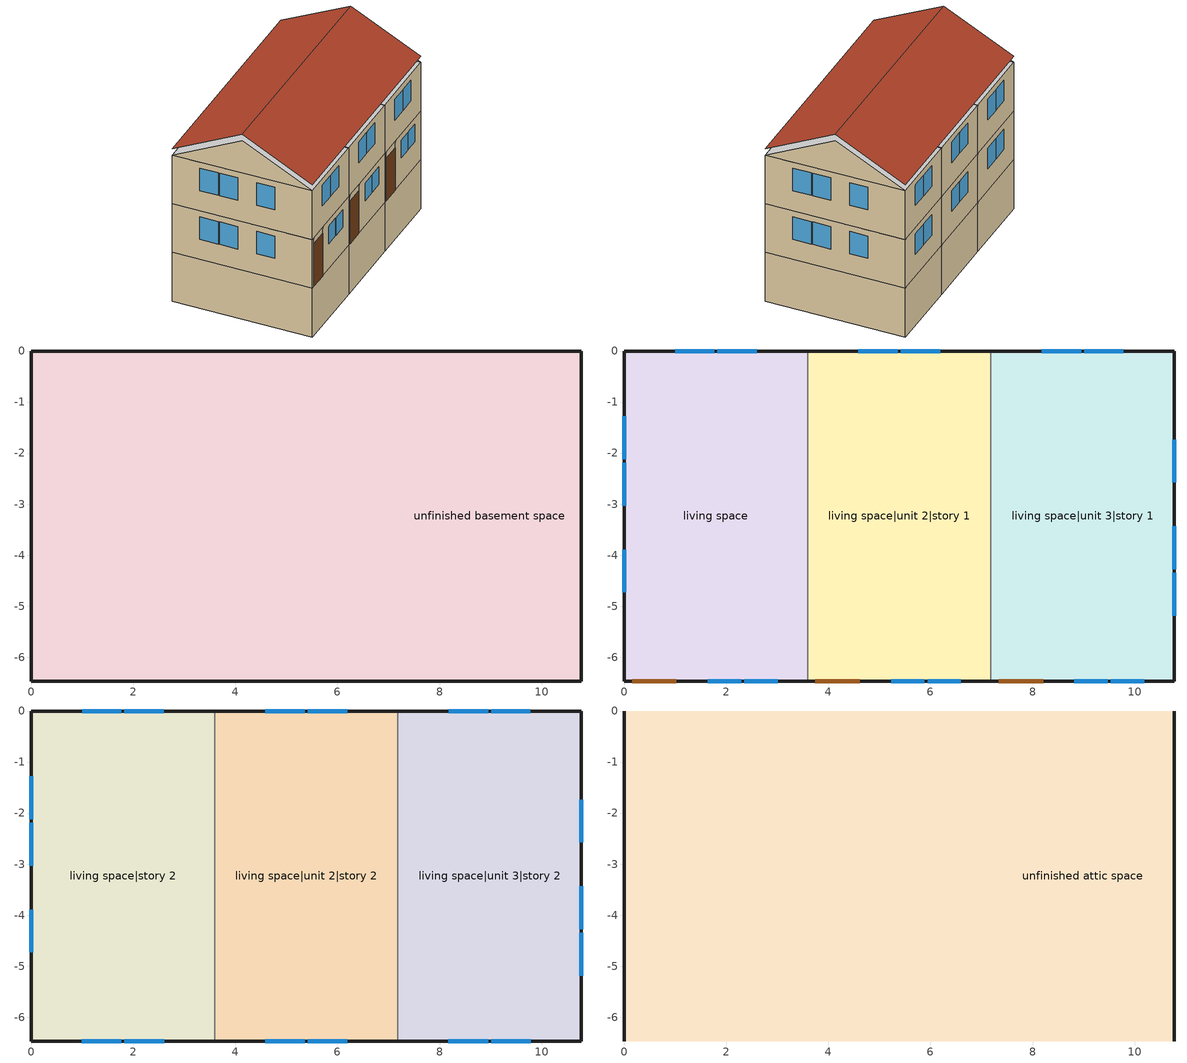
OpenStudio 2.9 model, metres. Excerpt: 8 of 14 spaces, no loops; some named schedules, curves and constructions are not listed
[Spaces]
unfinished basement space
 floor foundation (FloorFndGrndUnfinB 2): 0,-6.47 0,0 3.59,0 3.59,-6.47 z-2.44
 floor foundation (FloorFndGrndUnfinB 1): 3.59,-6.47 3.59,0 7.18,0 7.18,-6.47 z-2.44
 floor foundation (FloorFndGrndUnfinB): 7.18,-6.47 7.18,0 10.78,0 10.78,-6.47 z-2.44
 wall foundation (WallFndGrndUnfinB 2): 3.59,0 0,0 0,-6.47 3.59,-6.47 z-2.44:0
 wall foundation (WallFndGrndUnfinB 1): 3.59,-6.47 7.18,-6.47 / 7.18,0 3.59,0 z-2.44:0
 wall foundation (WallFndGrndUnfinB): 7.18,-6.47 10.78,-6.47 10.78,0 7.18,0 z-2.44:0
living space
 floor to unfinished basement space (FloorUnfinBInsFin Reversed): 0,-6.47 0,0 3.59,0 3.59,-6.47 z0
 wall outside (WallExtInsFin): 3.59,0 0,0 0,-6.47 0.13,-6.47 1.05,-6.47 3.59,-6.47 z0:2.44
 wall to living space|unit 2|story 1 (WallIntFinUninsFin Reversed): 3.59,-6.47 3.59,0 z0:2.44
 window (WindowConstruction): 1.64,-6.47 2.29,-6.47 / 2.35,-6.47 3,-6.47 z1.26:2.13; 2.6,0 1.83,0 / 1.77,0 1,0 z1.11:2.13; 0,-1.28 0,-2.12 / 0,-2.19 0,-3.03 / 0,-3.89 0,-4.73 z1.01:2.13
 door (Door): 0.15,-6.47 1.02,-6.47 z0:2.13
living space|unit 2|story 1
 floor to unfinished basement space (FloorUnfinBInsFin Reversed): 3.59,-6.47 3.59,0 7.18,0 7.18,-6.47 z0
 wall outside (WallExtInsFin): 7.18,0 3.59,0 / 3.59,-6.47 3.72,-6.47 4.64,-6.47 7.18,-6.47 z0:2.44
 wall to living space|unit 3|story 1 (WallIntFinUninsFin Reversed): 7.18,-6.47 7.18,0 z0:2.44
 window (WindowConstruction): 5.23,-6.47 5.88,-6.47 / 5.94,-6.47 6.6,-6.47 z1.26:2.13; 6.19,0 5.42,0 / 5.36,0 4.59,0 z1.11:2.13
 door (Door): 3.74,-6.47 4.62,-6.47 z0:2.13
living space|unit 3|story 1
 floor to unfinished basement space (FloorUnfinBInsFin Reversed): 7.18,-6.47 7.18,0 10.78,0 10.78,-6.47 z0
 wall outside (WallExtInsFin): 7.18,-6.47 7.31,-6.47 8.23,-6.47 10.78,-6.47 10.78,0 7.18,0 z0:2.44
 window (WindowConstruction): 8.82,-6.47 9.47,-6.47 / 9.54,-6.47 10.19,-6.47 z1.26:2.13; 9.78,0 9.01,0 / 8.95,0 8.18,0 z1.11:2.13; 10.78,-5.18 10.78,-4.34 / 10.78,-4.28 10.78,-3.44 / 10.78,-2.58 10.78,-1.73 z1.01:2.13
 door (Door): 7.34,-6.47 8.21,-6.47 z0:2.13
living space|story 2
 floor to living space (FloorFinUninsFin): 0,-6.47 0,0 3.59,0 3.59,-6.47 z2.44
 wall outside (WallExtInsFin): 3.59,0 0,0 0,-6.47 3.59,-6.47 z2.44:4.88
 wall to living space|unit 2|story 2 (WallIntFinUninsFin Reversed): 3.59,-6.47 3.59,0 z2.44:4.88
 window (WindowConstruction): 0.99,-6.47 1.77,-6.47 / 1.83,-6.47 2.6,-6.47 z3.54:4.57; 2.6,0 1.83,0 / 1.77,0 1,0 z3.55:4.57; 0,-1.28 0,-2.12 / 0,-2.19 0,-3.03 / 0,-3.89 0,-4.73 z3.45:4.57
living space|unit 2|story 2
 floor to living space|unit 2|story 1 (FloorFinUninsFin): 3.59,-6.47 3.59,0 7.18,0 7.18,-6.47 z2.44
 wall outside (WallExtInsFin): 7.18,0 3.59,0 / 3.59,-6.47 7.18,-6.47 z2.44:4.88
 wall to living space|unit 3|story 2 (WallIntFinUninsFin): 7.18,-6.47 7.18,0 z2.44:4.88
 window (WindowConstruction): 4.58,-6.47 5.36,-6.47 / 5.42,-6.47 6.2,-6.47 z3.54:4.57; 6.19,0 5.42,0 / 5.36,0 4.59,0 z3.55:4.57
living space|unit 3|story 2
 floor to living space|unit 3|story 1 (FloorFinUninsFin): 7.18,-6.47 7.18,0 10.78,0 10.78,-6.47 z2.44
 wall outside (WallExtInsFin): 7.18,-6.47 10.78,-6.47 10.78,0 7.18,0 z2.44:4.88
 window (WindowConstruction): 8.17,-6.47 8.95,-6.47 / 9.01,-6.47 9.79,-6.47 z3.54:4.57; 9.78,0 9.01,0 / 8.95,0 8.18,0 z3.55:4.57; 10.78,-5.18 10.78,-4.34 / 10.78,-4.28 10.78,-3.44 / 10.78,-2.58 10.78,-1.73 z3.45:4.57
unfinished attic space
 floor to living space|story 2 (FloorFinInsUnfinAttic): 3.59,0 3.59,-6.47 0,-6.47 0,0 z4.88
 floor to living space|unit 2|story 2 (FloorFinInsUnfinAttic): 7.18,0 7.18,-6.47 3.59,-6.47 3.59,0 z4.88
 floor to living space|unit 3|story 2 (FloorFinInsUnfinAttic): 10.78,0 10.78,-6.47 7.18,-6.47 7.18,0 z4.88
 wall outside (WallExtUninsUnfin): 0,-3.23,6.49 0,0,4.88 0,-6.47,4.88; 10.78,-3.23,6.49 10.78,-6.47,4.88 10.78,0,4.88
 roof outside (RoofUnfinInsExt): 0,-3.23,6.8 10.78,-3.23,6.8 10.78,0,5.18 0,0,5.18; 10.78,-3.23,6.8 0,-3.23,6.8 0,-6.47,5.18 10.78,-6.47,5.18
[Construction]
FloorFinInsUnfinAttic Reversed: Drywall 0.5 in., FloorUATrussandIns, FloorUAAdditionalCeilingIns
FloorUnfinBInsFin: FloorIns, RoofSheathing, Wood Floor, Floor Covering
FloorFinUninsFin Reversed: Floor Covering, Wood Floor, RoofSheathing, FloorFinStudAndAirFloor, Drywall 0.5 in.
[EnergyManagementSystem:Program]
res_ds_res_ashp_unit_2_htg_asys_program: Set res_ds_res_ashp_unit_2_htg_asys_AhMfr = res_ds_res_ashp_unit_2_htg_asys_ah_mfr_s; Set res_ds_res_ashp_unit_2_htg_asys_FanRtf = res_ds_res_ashp_unit_2_htg_asys_fan_rtf_s; Set res_ds_res_ashp_unit_2_htg_asys_AhVfr = res_ds_res_ashp_unit_2_htg_asys_ah_vfr_s; Set res_ds_res_ashp_unit_2_htg_asys_AhTt = res_ds_res_ashp_unit_2_htg_asys_ah_tt_s; Set res_ds_res_ashp_unit_2_htg_asys_AhWt = res_ds_res_ashp_unit_2_htg_asys_ah_wt_s; Set res_ds_res_ashp_unit_2_htg_asys_RaT = res_ds_res_ashp_unit_2_htg_asys_ra_t_s; Set res_ds_res_ashp_unit_2_htg_asys_RaW = res_ds_res_ashp_unit_2_htg_asys_ra_w_s; Set res_ds_res_ashp_unit_2_htg_asys_AhT = res_ds_res_ashp_unit_2_htg_asys_ah_t_s; Set res_ds_res_ashp_unit_2_htg_asys_AhW = res_ds_res_ashp_unit_2_htg_asys_ah_w_s; Run res_ds_res_ashp_unit_2_htg_asys_lk_subrout; Set res_ds_res_ashp_unit_2_htg_asys_SupSLkToLvEq_act = res_ds_res_ashp_unit_2_htg_asys_SupSLkToLv; Set res_ds_res_ashp_unit_2_htg_asys_SupLatLkToLvEq_act = res_ds_res_ashp_unit_2_htg_asys_SupLatLkToLv; Set res_ds_res_ashp_unit_2_htg_asys_SupDCnToLvEq_act = res_ds_res_ashp_unit_2_htg_asys_SupDCnToLv; Set res_ds_res_ashp_unit_2_htg_asys_SupDCnToAhEq_act = res_ds_res_ashp_unit_2_htg_asys_SupDCnToAh; Set res_ds_res_ashp_unit_2_htg_asys_SupSLkToAhEq_act = res_ds_res_ashp_unit_2_htg_asys_SupSLkToAh; Set res_ds_res_ashp_unit_2_htg_asys_SupLatLkToAhEq_act = res_ds_res_ashp_unit_2_htg_asys_SupLatLkToAh; Set res_ds_res_ashp_unit_2_htg_asys_RetSLkEq_act = res_ds_res_ashp_unit_2_htg_asys_RetSLk; Set res_ds_res_ashp_unit_2_htg_asys_RetLatLkEq_act = res_ds_res_ashp_unit_2_htg_asys_RetLatLk; Set res_ds_res_ashp_unit_2_htg_asys_RetDCnToPlEq_act = res_ds_res_ashp_unit_2_htg_asys_RetDCnToPl; Set res_ds_res_ashp_unit_2_htg_asys_RetDCnToAhEquip_act = res_ds_res_ashp_unit_2_htg_asys_RetDCnToAh; Set res_ds_res_ashp_unit_2_htg_asys_AhToLivMix_act = res_ds_res_ashp_unit_2_htg_asys_AhToLiv; Set res_ds_res_ashp_unit_2_htg_asys_LivToAhMix_act = res_ds_res_ashp_unit_2_htg_asys_LivToAh
res_infil_2_program: Set p_m = 0.14; Set p_s = 0.22; Set s_m = 270; Set s_s = 370; Set z_m = 9.99744; Set z_s = 4.8768; Set f_t = (((s_m/z_m)^p_m)*((z_s/s_s)^p_s)); Set Tdiff = res_af_2_tin_s-res_af_2_tt_s; Set dT = @Abs Tdiff; Set c = 0.012; Set Cs = 0.0749; Set Cw = 0.1406; Set n = 0.67; Set sft = (f_t*0.5); Set temp1 = ((c*Cw)*((sft*res_af_vw_s)^(2*n)))^2; Set Qn = (((c*Cs*(dT^n))^2)+temp1)^0.5; Set Tdiff = res_af_2_tin_s-res_af_2_tt_s; Set dT = @Abs Tdiff; Set QWHV = res_infil_2_wh_sch_s*0.0165; Set Qrange = res_infil_2_range_sch_s*0.0472; Set Qdryer = 0.0; Set Qbath = res_infil_2_bath_sch_s*0.0354; Set QhpwhOut = 0; Set QhpwhIn = 0; Set QductsOut = 0; Set QductsIn = 0; Set QductsOut = QductsOut+res_ds_res_ashp_unit_2_clg_asys_lk_ret_fan_equiv; Set QductsIn = QductsIn+res_ds_res_ashp_unit_2_clg_asys_lk_sup_fan_equiv; Set QductsOut = QductsOut+res_ds_res_ashp_unit_2_htg_asys_lk_ret_fan_equiv; Set QductsIn = QductsIn+res_ds_res_ashp_unit_2_htg_asys_lk_sup_fan_equiv; Set Qout = QWHV+Qrange+Qbath+Qdryer+QhpwhOut+QductsOut; Set Qin = QhpwhIn+QductsIn; Set Qu = (@Abs (Qout-Qin)); Set Qb = (@Min Qout Qin); Set faneff_wh = 0.9438948864000002; Set res_infil_2_house_fan_act = (QWHV*300)/faneff_wh*1; Set faneff_sp = 0.4719474432000001; Set res_infil_2_range_fan_act = (Qrange*300)/faneff_sp; Set res_infil_2_bath_fan_act = (Qbath*300)/faneff_sp; Set Q_acctd_for_elsewhere = QhpwhOut+QhpwhIn+QductsOut+QductsIn; Set res_infil_2_flow_act = (((Qu^2)+(Qn^2))^0.5)-Q_acctd_for_elsewhere; Set res_infil_2_flow_act = (@Max res_infil_2_flow_act 0)
res_nv_3_program: Set Tdiff = res_af_3_tin_s-res_af_3_tt_s; Set dT = (@Abs Tdiff); Set pt = (@RhFnTdbWPb res_af_3_tt_s res_nv_wt_s res_nv_pb_s); Set NVA = 4584.793685048613; Set Cs = 0.00017926040778923255; Set Cw = 8.70903777141566e-05; Set MNV = 0.6292632576000032; Set MHR = 0.0115; Set MRH = 0.7; Set temp1 = (res_nv_3_nva_s*NVA); Set SGNV = temp1*((((Cs*dT)+(Cw*(res_af_vw_s^2)))^0.5)/1000); If (res_nv_wt_s<MHR) && (pt<MRH) && (res_af_3_tin_s>res_nv_3_sp_s); Set temp2 = (res_af_3_tin_s-res_nv_3_sp_s); Set NVadj1 = temp2/(res_af_3_tin_s-res_af_3_tt_s); Set NVadj2 = (@Min NVadj1 1); Set NVadj3 = (@Max NVadj2 0); Set NVadj = SGNV*NVadj3; Set res_nv_3_flow_act = (@Min NVadj MNV); Else; Set res_nv_3_flow_act = 0; EndIf
res_ds_res_ashp_unit_3_htg_asys_program: Set res_ds_res_ashp_unit_3_htg_asys_AhMfr = res_ds_res_ashp_unit_3_htg_asys_ah_mfr_s; Set res_ds_res_ashp_unit_3_htg_asys_FanRtf = res_ds_res_ashp_unit_3_htg_asys_fan_rtf_s; Set res_ds_res_ashp_unit_3_htg_asys_AhVfr = res_ds_res_ashp_unit_3_htg_asys_ah_vfr_s; Set res_ds_res_ashp_unit_3_htg_asys_AhTt = res_ds_res_ashp_unit_3_htg_asys_ah_tt_s; Set res_ds_res_ashp_unit_3_htg_asys_AhWt = res_ds_res_ashp_unit_3_htg_asys_ah_wt_s; Set res_ds_res_ashp_unit_3_htg_asys_RaT = res_ds_res_ashp_unit_3_htg_asys_ra_t_s; Set res_ds_res_ashp_unit_3_htg_asys_RaW = res_ds_res_ashp_unit_3_htg_asys_ra_w_s; Set res_ds_res_ashp_unit_3_htg_asys_AhT = res_ds_res_ashp_unit_3_htg_asys_ah_t_s; Set res_ds_res_ashp_unit_3_htg_asys_AhW = res_ds_res_ashp_unit_3_htg_asys_ah_w_s; Run res_ds_res_ashp_unit_3_htg_asys_lk_subrout; Set res_ds_res_ashp_unit_3_htg_asys_SupSLkToLvEq_act = res_ds_res_ashp_unit_3_htg_asys_SupSLkToLv; Set res_ds_res_ashp_unit_3_htg_asys_SupLatLkToLvEq_act = res_ds_res_ashp_unit_3_htg_asys_SupLatLkToLv; Set res_ds_res_ashp_unit_3_htg_asys_SupDCnToLvEq_act = res_ds_res_ashp_unit_3_htg_asys_SupDCnToLv; Set res_ds_res_ashp_unit_3_htg_asys_SupDCnToAhEq_act = res_ds_res_ashp_unit_3_htg_asys_SupDCnToAh; Set res_ds_res_ashp_unit_3_htg_asys_SupSLkToAhEq_act = res_ds_res_ashp_unit_3_htg_asys_SupSLkToAh; Set res_ds_res_ashp_unit_3_htg_asys_SupLatLkToAhEq_act = res_ds_res_ashp_unit_3_htg_asys_SupLatLkToAh; Set res_ds_res_ashp_unit_3_htg_asys_RetSLkEq_act = res_ds_res_ashp_unit_3_htg_asys_RetSLk; Set res_ds_res_ashp_unit_3_htg_asys_RetLatLkEq_act = res_ds_res_ashp_unit_3_htg_asys_RetLatLk; Set res_ds_res_ashp_unit_3_htg_asys_RetDCnToPlEq_act = res_ds_res_ashp_unit_3_htg_asys_RetDCnToPl; Set res_ds_res_ashp_unit_3_htg_asys_RetDCnToAhEquip_act = res_ds_res_ashp_unit_3_htg_asys_RetDCnToAh; Set res_ds_res_ashp_unit_3_htg_asys_AhToLivMix_act = res_ds_res_ashp_unit_3_htg_asys_AhToLiv; Set res_ds_res_ashp_unit_3_htg_asys_LivToAhMix_act = res_ds_res_ashp_unit_3_htg_asys_LivToAh
res_ds_res_ashp_unit_3_clg_asys_program: Set res_ds_res_ashp_unit_3_clg_asys_AhMfr = res_ds_res_ashp_unit_3_clg_asys_ah_mfr_s; Set res_ds_res_ashp_unit_3_clg_asys_FanRtf = res_ds_res_ashp_unit_3_clg_asys_fan_rtf_s; Set res_ds_res_ashp_unit_3_clg_asys_AhVfr = res_ds_res_ashp_unit_3_clg_asys_ah_vfr_s; Set res_ds_res_ashp_unit_3_clg_asys_AhTt = res_ds_res_ashp_unit_3_clg_asys_ah_tt_s; Set res_ds_res_ashp_unit_3_clg_asys_AhWt = res_ds_res_ashp_unit_3_clg_asys_ah_wt_s; Set res_ds_res_ashp_unit_3_clg_asys_RaT = res_ds_res_ashp_unit_3_clg_asys_ra_t_s; Set res_ds_res_ashp_unit_3_clg_asys_RaW = res_ds_res_ashp_unit_3_clg_asys_ra_w_s; Set res_ds_res_ashp_unit_3_clg_asys_AhT = res_ds_res_ashp_unit_3_clg_asys_ah_t_s; Set res_ds_res_ashp_unit_3_clg_asys_AhW = res_ds_res_ashp_unit_3_clg_asys_ah_w_s; Run res_ds_res_ashp_unit_3_clg_asys_lk_subrout; Set res_ds_res_ashp_unit_3_clg_asys_SupSLkToLvEq_act = res_ds_res_ashp_unit_3_clg_asys_SupSLkToLv; Set res_ds_res_ashp_unit_3_clg_asys_SupLatLkToLvEq_act = res_ds_res_ashp_unit_3_clg_asys_SupLatLkToLv; Set res_ds_res_ashp_unit_3_clg_asys_SupDCnToLvEq_act = res_ds_res_ashp_unit_3_clg_asys_SupDCnToLv; Set res_ds_res_ashp_unit_3_clg_asys_SupDCnToAhEq_act = res_ds_res_ashp_unit_3_clg_asys_SupDCnToAh; Set res_ds_res_ashp_unit_3_clg_asys_SupSLkToAhEq_act = res_ds_res_ashp_unit_3_clg_asys_SupSLkToAh; Set res_ds_res_ashp_unit_3_clg_asys_SupLatLkToAhEq_act = res_ds_res_ashp_unit_3_clg_asys_SupLatLkToAh; Set res_ds_res_ashp_unit_3_clg_asys_RetSLkEq_act = res_ds_res_ashp_unit_3_clg_asys_RetSLk; Set res_ds_res_ashp_unit_3_clg_asys_RetLatLkEq_act = res_ds_res_ashp_unit_3_clg_asys_RetLatLk; Set res_ds_res_ashp_unit_3_clg_asys_RetDCnToPlEq_act = res_ds_res_ashp_unit_3_clg_asys_RetDCnToPl; Set res_ds_res_ashp_unit_3_clg_asys_RetDCnToAhEquip_act = res_ds_res_ashp_unit_3_clg_asys_RetDCnToAh; Set res_ds_res_ashp_unit_3_clg_asys_AhToLivMix_act = res_ds_res_ashp_unit_3_clg_asys_AhToLiv; Set res_ds_res_ashp_unit_3_clg_asys_LivToAhMix_act = res_ds_res_ashp_unit_3_clg_asys_LivToAh
res_infil_3_program: Set p_m = 0.14; Set p_s = 0.22; Set s_m = 270; Set s_s = 370; Set z_m = 9.99744; Set z_s = 4.8768; Set f_t = (((s_m/z_m)^p_m)*((z_s/s_s)^p_s)); Set Tdiff = res_af_3_tin_s-res_af_3_tt_s; Set dT = @Abs Tdiff; Set c = 0.0228; Set Cs = 0.0749; Set Cw = 0.1406; Set n = 0.67; Set sft = (f_t*0.5); Set temp1 = ((c*Cw)*((sft*res_af_vw_s)^(2*n)))^2; Set Qn = (((c*Cs*(dT^n))^2)+temp1)^0.5; Set Tdiff = res_af_3_tin_s-res_af_3_tt_s; Set dT = @Abs Tdiff; Set QWHV = res_infil_3_wh_sch_s*0.0165; Set Qrange = res_infil_3_range_sch_s*0.0472; Set Qdryer = 0.0; Set Qbath = res_infil_3_bath_sch_s*0.0354; Set QhpwhOut = 0; Set QhpwhIn = 0; Set QductsOut = 0; Set QductsIn = 0; Set QductsOut = QductsOut+res_ds_res_ashp_unit_3_htg_asys_lk_ret_fan_equiv; Set QductsIn = QductsIn+res_ds_res_ashp_unit_3_htg_asys_lk_sup_fan_equiv; Set QductsOut = QductsOut+res_ds_res_ashp_unit_3_clg_asys_lk_ret_fan_equiv; Set QductsIn = QductsIn+res_ds_res_ashp_unit_3_clg_asys_lk_sup_fan_equiv; Set Qout = QWHV+Qrange+Qbath+Qdryer+QhpwhOut+QductsOut; Set Qin = QhpwhIn+QductsIn; Set Qu = (@Abs (Qout-Qin)); Set Qb = (@Min Qout Qin); Set faneff_wh = 0.9438948864000002; Set res_infil_3_house_fan_act = (QWHV*300)/faneff_wh*1; Set faneff_sp = 0.4719474432000001; Set res_infil_3_range_fan_act = (Qrange*300)/faneff_sp; Set res_infil_3_bath_fan_act = (Qbath*300)/faneff_sp; Set Q_acctd_for_elsewhere = QhpwhOut+QhpwhIn+QductsOut+QductsIn; Set res_infil_3_flow_act = (((Qu^2)+(Qn^2))^0.5)-Q_acctd_for_elsewhere; Set res_infil_3_flow_act = (@Max res_infil_3_flow_act 0)
[EnergyManagementSystem:ProgramCallingManager]
res wh_1 ProgramManager: InsideHVACSystemIterationLoop; res_wh_1_Control; res_wh_1_InletAir
res wh_2 ProgramManager: InsideHVACSystemIterationLoop; res_wh_2_Control; res_wh_2_InletAir
res wh_3 ProgramManager: InsideHVACSystemIterationLoop; res_wh_3_Control; res_wh_3_InletAir
res af_1 program calling manager: BeginTimestepBeforePredictor; res_infil_1_program; res_nv_1_program
res ds res ashp clg asys program calling manager: EndOfSystemTimestepAfterHVACReporting; res_ds_res_ashp_clg_asys_program
res ds res ashp htg asys program calling manager: EndOfSystemTimestepAfterHVACReporting; res_ds_res_ashp_htg_asys_program
res af_2 program calling manager: BeginTimestepBeforePredictor; res_infil_2_program; res_nv_2_program
res ds res ashp_unit 2 clg asys program calling manager: EndOfSystemTimestepAfterHVACReporting; res_ds_res_ashp_unit_2_clg_asys_program
res ds res ashp_unit 2 htg asys program calling manager: EndOfSystemTimestepAfterHVACReporting; res_ds_res_ashp_unit_2_htg_asys_program
res af_3 program calling manager: BeginTimestepBeforePredictor; res_infil_3_program; res_nv_3_program
res ds res ashp_unit 3 htg asys program calling manager: EndOfSystemTimestepAfterHVACReporting; res_ds_res_ashp_unit_3_htg_asys_program
res ds res ashp_unit 3 clg asys program calling manager: EndOfSystemTimestepAfterHVACReporting; res_ds_res_ashp_unit_3_clg_asys_program
[Coil:Heating:DX:MultiSpeed:StageData] Rated Supply Air Fan Power Per Volume Flow Rate {W/(m3/s)}=773.3; Rated Waste Heat Fraction of Power Input=0.2
Name | Gross Rated Heating Capacity {W} | Gross Rated Heating COP {W/W} | Rated Air Flow Rate {m3/s} | Heating Capacity Function of Temperature Curve | Heating Capacity Function of Flow Fraction Curve | Energy Input Ratio Function of Temperature Curve | Energy Input Ratio Function of Flow Fraction Curve | Part Load Fraction Correlation Curve | Waste Heat Function of Temperature Curve
 | 12660.7 | 3.97731 | 0.66488 | HP_Heat-Cap-fT1 | HP_Heat-CAP-fFF1 | HP_Heat-EIR-fT1 | HP_Heat-EIR-fFF1 | HP_Heat-PLF-fPLR1 | ConstantBiquadratic
 | 17584.3 | 3.42544 | 0.831099 | HP_Heat-Cap-fT2 | HP_Heat-CAP-fFF2 | HP_Heat-EIR-fT2 | HP_Heat-EIR-fFF2 | HP_Heat-PLF-fPLR2 | ConstantBiquadratic
 | 12660.7 | 3.97731 | 0.66488 | HP_Heat-Cap-fT1 1 | HP_Heat-CAP-fFF1 1 | HP_Heat-EIR-fT1 1 | HP_Heat-EIR-fFF1 1 | HP_Heat-PLF-fPLR1 1 | ConstantBiquadratic 2
 | 17584.3 | 3.42544 | 0.831099 | HP_Heat-Cap-fT2 1 | HP_Heat-CAP-fFF2 1 | HP_Heat-EIR-fT2 1 | HP_Heat-EIR-fFF2 1 | HP_Heat-PLF-fPLR2 1 | ConstantBiquadratic 2
 | 12660.7 | 3.97731 | 0.66488 | HP_Heat-Cap-fT1 2 | HP_Heat-CAP-fFF1 2 | HP_Heat-EIR-fT1 2 | HP_Heat-EIR-fFF1 2 | HP_Heat-PLF-fPLR1 2 | ConstantBiquadratic 4
 | 17584.3 | 3.42544 | 0.831099 | HP_Heat-Cap-fT2 2 | HP_Heat-CAP-fFF2 2 | HP_Heat-EIR-fT2 2 | HP_Heat-EIR-fFF2 2 | HP_Heat-PLF-fPLR2 2 | ConstantBiquadratic 4
[AirLoopHVAC:ReturnPlenum]
Name | ThermalZone
res ashp clg asys return plenum | res ds res ashp clg asys ret air zone
res ashp htg asys return plenum | res ds res ashp htg asys ret air zone
res ashp|unit 2 clg asys return plenum | res ds res ashp_unit 2 clg asys ret air zone
res ashp|unit 2 htg asys return plenum | res ds res ashp_unit 2 htg asys ret air zone
res ashp|unit 3 htg asys return plenum | res ds res ashp_unit 3 htg asys ret air zone
res ashp|unit 3 clg asys return plenum | res ds res ashp_unit 3 clg asys ret air zone
[EnergyManagementSystem:Subroutine]
res_ds_res_ashp_clg_asys_lk_subrout: Set f_sup = 0.1499250749250749; Set f_ret = 0.0750749250749251; Set f_OA = 0.0; Set oafrate = f_OA * res_ds_res_ashp_clg_asys_AhVfr; Set suplkfrate = f_sup * res_ds_res_ashp_clg_asys_AhVfr; Set retlkfrate = f_ret * res_ds_res_ashp_clg_asys_AhVfr; Set res_ds_res_ashp_clg_asys_AhToLiv = (@Abs (suplkfrate-retlkfrate-oafrate)); Set res_ds_res_ashp_clg_asys_LivToAh = 0; Set res_ds_res_ashp_clg_asys_lk_sup_fan_equiv = 0; Set res_ds_res_ashp_clg_asys_lk_ret_fan_equiv = oafrate; If res_ds_res_ashp_clg_asys_AhMfr>0; Set h_SA=(@HFnTdbW res_ds_res_ashp_clg_asys_AhTt res_ds_res_ashp_clg_asys_AhWt); Set h_AHZ=(@HFnTdbW res_ds_res_ashp_clg_asys_AhT res_ds_res_ashp_clg_asys_AhW); Set h_RA=(@HFnTdbW res_ds_res_ashp_clg_asys_RaT res_ds_res_ashp_clg_asys_RaW); Set h_fg=(@HfgAirFnWTdb res_ds_res_ashp_clg_asys_AhWt res_ds_res_ashp_clg_asys_AhTt); Set SALkQtot=f_sup*res_ds_res_ashp_clg_asys_AhMfr*(h_RA-h_SA); Set temp1=h_fg*(res_ds_res_ashp_clg_asys_RaW-res_ds_res_ashp_clg_asys_AhWt); Set res_ds_res_ashp_clg_asys_SupLatLkToLv = f_sup*res_ds_res_ashp_clg_asys_AhMfr*temp1; Set res_ds_res_ashp_clg_asys_SupSLkToLv = SALkQtot-res_ds_res_ashp_clg_asys_SupLatLkToLv; Set eTm=(res_ds_res_ashp_clg_asys_FanRtf/(res_ds_res_ashp_clg_asys_AhMfr*1006.0))*31.417; Set eTm=0-eTm; Set temp4=res_ds_res_ashp_clg_asys_AhT; Set tsup=temp4+((res_ds_res_ashp_clg_asys_AhTt-res_ds_res_ashp_clg_asys_AhT)*(@Exp eTm)); Set temp5=tsup-res_ds_res_ashp_clg_asys_AhTt; Set res_ds_res_ashp_clg_asys_SupDCnToLv = res_ds_res_ashp_clg_asys_AhMfr*1006.0*temp5; Set res_ds_res_ashp_clg_asys_SupDCnToAh = 0-res_ds_res_ashp_clg_asys_SupDCnToLv; Set eTm=(res_ds_res_ashp_clg_asys_FanRtf/(res_ds_res_ashp_clg_asys_AhMfr*1006.0))*11.636; Set eTm=0-eTm; Set temp6=res_ds_res_ashp_clg_asys_AhT; Set tret=temp6+((res_ds_res_ashp_clg_asys_RaT-res_ds_res_ashp_clg_asys_AhT)*(@Exp eTm)); Set temp7=tret-res_ds_res_ashp_clg_asys_RaT; Set res_ds_res_ashp_clg_asys_RetDCnToPl=res_ds_res_ashp_clg_asys_AhMfr*1006.0*temp7; Set res_ds_res_ashp_clg_asys_RetDCnToAh=0-res_ds_res_ashp_clg_asys_RetDCnToPl; Set res_ds_res_ashp_clg_asys_RetLatLk=0; Set temp2=(res_ds_res_ashp_clg_asys_AhT-res_ds_res_ashp_clg_asys_RaT); Set res_ds_res_ashp_clg_asys_RetSLk=f_ret*res_ds_res_ashp_clg_asys_AhMfr*1006.0*temp2; Set QtLkToAHZn=f_sup*res_ds_res_ashp_clg_asys_AhMfr*(h_SA-h_AHZ); Set temp3=(res_ds_res_ashp_clg_asys_AhWt-res_ds_res_ashp_clg_asys_AhW); Set res_ds_res_ashp_clg_asys_SupLatLkToAh=f_sup*res_ds_res_ashp_clg_asys_AhMfr*h_fg; Set res_ds_res_ashp_clg_asys_SupLatLkToAh=res_ds_res_ashp_clg_asys_SupLatLkToAh*temp3; Set res_ds_res_ashp_clg_asys_SupSLkToAh=QtLkToAHZn-res_ds_res_ashp_clg_asys_SupLatLkToAh; Else; Set res_ds_res_ashp_clg_asys_SupLatLkToLv=0; Set res_ds_res_ashp_clg_asys_SupSLkToLv=0; Set res_ds_res_ashp_clg_asys_SupDCnToLv=0; Set res_ds_res_ashp_clg_asys_SupDCnToAh=0; Set res_ds_res_ashp_clg_asys_RetDCnToPl=0; Set res_ds_res_ashp_clg_asys_RetDCnToAh=0; Set res_ds_res_ashp_clg_asys_RetLatLk=0; Set res_ds_res_ashp_clg_asys_RetSLk=0; Set res_ds_res_ashp_clg_asys_SupLatLkToAh=0; Set res_ds_res_ashp_clg_asys_SupSLkToAh=0; EndIf
res_ds_res_ashp_htg_asys_lk_subrout: Set f_sup = 0.1499250749250749; Set f_ret = 0.0750749250749251; Set f_OA = 0.0; Set oafrate = f_OA * res_ds_res_ashp_htg_asys_AhVfr; Set suplkfrate = f_sup * res_ds_res_ashp_htg_asys_AhVfr; Set retlkfrate = f_ret * res_ds_res_ashp_htg_asys_AhVfr; Set res_ds_res_ashp_htg_asys_AhToLiv = (@Abs (suplkfrate-retlkfrate-oafrate)); Set res_ds_res_ashp_htg_asys_LivToAh = 0; Set res_ds_res_ashp_htg_asys_lk_sup_fan_equiv = 0; Set res_ds_res_ashp_htg_asys_lk_ret_fan_equiv = oafrate; If res_ds_res_ashp_htg_asys_AhMfr>0; Set h_SA=(@HFnTdbW res_ds_res_ashp_htg_asys_AhTt res_ds_res_ashp_htg_asys_AhWt); Set h_AHZ=(@HFnTdbW res_ds_res_ashp_htg_asys_AhT res_ds_res_ashp_htg_asys_AhW); Set h_RA=(@HFnTdbW res_ds_res_ashp_htg_asys_RaT res_ds_res_ashp_htg_asys_RaW); Set h_fg=(@HfgAirFnWTdb res_ds_res_ashp_htg_asys_AhWt res_ds_res_ashp_htg_asys_AhTt); Set SALkQtot=f_sup*res_ds_res_ashp_htg_asys_AhMfr*(h_RA-h_SA); Set temp1=h_fg*(res_ds_res_ashp_htg_asys_RaW-res_ds_res_ashp_htg_asys_AhWt); Set res_ds_res_ashp_htg_asys_SupLatLkToLv = f_sup*res_ds_res_ashp_htg_asys_AhMfr*temp1; Set res_ds_res_ashp_htg_asys_SupSLkToLv = SALkQtot-res_ds_res_ashp_htg_asys_SupLatLkToLv; Set eTm=(res_ds_res_ashp_htg_asys_FanRtf/(res_ds_res_ashp_htg_asys_AhMfr*1006.0))*31.417; Set eTm=0-eTm; Set temp4=res_ds_res_ashp_htg_asys_AhT; Set tsup=temp4+((res_ds_res_ashp_htg_asys_AhTt-res_ds_res_ashp_htg_asys_AhT)*(@Exp eTm)); Set temp5=tsup-res_ds_res_ashp_htg_asys_AhTt; Set res_ds_res_ashp_htg_asys_SupDCnToLv = res_ds_res_ashp_htg_asys_AhMfr*1006.0*temp5; Set res_ds_res_ashp_htg_asys_SupDCnToAh = 0-res_ds_res_ashp_htg_asys_SupDCnToLv; Set eTm=(res_ds_res_ashp_htg_asys_FanRtf/(res_ds_res_ashp_htg_asys_AhMfr*1006.0))*11.636; Set eTm=0-eTm; Set temp6=res_ds_res_ashp_htg_asys_AhT; Set tret=temp6+((res_ds_res_ashp_htg_asys_RaT-res_ds_res_ashp_htg_asys_AhT)*(@Exp eTm)); Set temp7=tret-res_ds_res_ashp_htg_asys_RaT; Set res_ds_res_ashp_htg_asys_RetDCnToPl=res_ds_res_ashp_htg_asys_AhMfr*1006.0*temp7; Set res_ds_res_ashp_htg_asys_RetDCnToAh=0-res_ds_res_ashp_htg_asys_RetDCnToPl; Set res_ds_res_ashp_htg_asys_RetLatLk=0; Set temp2=(res_ds_res_ashp_htg_asys_AhT-res_ds_res_ashp_htg_asys_RaT); Set res_ds_res_ashp_htg_asys_RetSLk=f_ret*res_ds_res_ashp_htg_asys_AhMfr*1006.0*temp2; Set QtLkToAHZn=f_sup*res_ds_res_ashp_htg_asys_AhMfr*(h_SA-h_AHZ); Set temp3=(res_ds_res_ashp_htg_asys_AhWt-res_ds_res_ashp_htg_asys_AhW); Set res_ds_res_ashp_htg_asys_SupLatLkToAh=f_sup*res_ds_res_ashp_htg_asys_AhMfr*h_fg; Set res_ds_res_ashp_htg_asys_SupLatLkToAh=res_ds_res_ashp_htg_asys_SupLatLkToAh*temp3; Set res_ds_res_ashp_htg_asys_SupSLkToAh=QtLkToAHZn-res_ds_res_ashp_htg_asys_SupLatLkToAh; Else; Set res_ds_res_ashp_htg_asys_SupLatLkToLv=0; Set res_ds_res_ashp_htg_asys_SupSLkToLv=0; Set res_ds_res_ashp_htg_asys_SupDCnToLv=0; Set res_ds_res_ashp_htg_asys_SupDCnToAh=0; Set res_ds_res_ashp_htg_asys_RetDCnToPl=0; Set res_ds_res_ashp_htg_asys_RetDCnToAh=0; Set res_ds_res_ashp_htg_asys_RetLatLk=0; Set res_ds_res_ashp_htg_asys_RetSLk=0; Set res_ds_res_ashp_htg_asys_SupLatLkToAh=0; Set res_ds_res_ashp_htg_asys_SupSLkToAh=0; EndIf
res_ds_res_ashp_unit_2_clg_asys_lk_subrout: Set f_sup = 0.1499250749250749; Set f_ret = 0.0750749250749251; Set f_OA = 0.0; Set oafrate = f_OA * res_ds_res_ashp_unit_2_clg_asys_AhVfr; Set suplkfrate = f_sup * res_ds_res_ashp_unit_2_clg_asys_AhVfr; Set retlkfrate = f_ret * res_ds_res_ashp_unit_2_clg_asys_AhVfr; Set res_ds_res_ashp_unit_2_clg_asys_AhToLiv = (@Abs (suplkfrate-retlkfrate-oafrate)); Set res_ds_res_ashp_unit_2_clg_asys_LivToAh = 0; Set res_ds_res_ashp_unit_2_clg_asys_lk_sup_fan_equiv = 0; Set res_ds_res_ashp_unit_2_clg_asys_lk_ret_fan_equiv = oafrate; If res_ds_res_ashp_unit_2_clg_asys_AhMfr>0; Set h_SA=(@HFnTdbW res_ds_res_ashp_unit_2_clg_asys_AhTt res_ds_res_ashp_unit_2_clg_asys_AhWt); Set h_AHZ=(@HFnTdbW res_ds_res_ashp_unit_2_clg_asys_AhT res_ds_res_ashp_unit_2_clg_asys_AhW); Set h_RA=(@HFnTdbW res_ds_res_ashp_unit_2_clg_asys_RaT res_ds_res_ashp_unit_2_clg_asys_RaW); Set h_fg=(@HfgAirFnWTdb res_ds_res_ashp_unit_2_clg_asys_AhWt res_ds_res_ashp_unit_2_clg_asys_AhTt); Set SALkQtot=f_sup*res_ds_res_ashp_unit_2_clg_asys_AhMfr*(h_RA-h_SA); Set temp1=h_fg*(res_ds_res_ashp_unit_2_clg_asys_RaW-res_ds_res_ashp_unit_2_clg_asys_AhWt); Set res_ds_res_ashp_unit_2_clg_asys_SupLatLkToLv = f_sup*res_ds_res_ashp_unit_2_clg_asys_AhMfr*temp1; Set res_ds_res_ashp_unit_2_clg_asys_SupSLkToLv = SALkQtot-res_ds_res_ashp_unit_2_clg_asys_SupLatLkToLv; Set eTm=(res_ds_res_ashp_unit_2_clg_asys_FanRtf/(res_ds_res_ashp_unit_2_clg_asys_AhMfr*1006.0))*31.417; Set eTm=0-eTm; Set temp4=res_ds_res_ashp_unit_2_clg_asys_AhT; Set tsup=temp4+((res_ds_res_ashp_unit_2_clg_asys_AhTt-res_ds_res_ashp_unit_2_clg_asys_AhT)*(@Exp eTm)); Set temp5=tsup-res_ds_res_ashp_unit_2_clg_asys_AhTt; Set res_ds_res_ashp_unit_2_clg_asys_SupDCnToLv = res_ds_res_ashp_unit_2_clg_asys_AhMfr*1006.0*temp5; Set res_ds_res_ashp_unit_2_clg_asys_SupDCnToAh = 0-res_ds_res_ashp_unit_2_clg_asys_SupDCnToLv; Set eTm=(res_ds_res_ashp_unit_2_clg_asys_FanRtf/(res_ds_res_ashp_unit_2_clg_asys_AhMfr*1006.0))*11.636; Set eTm=0-eTm; Set temp6=res_ds_res_ashp_unit_2_clg_asys_AhT; Set tret=temp6+((res_ds_res_ashp_unit_2_clg_asys_RaT-res_ds_res_ashp_unit_2_clg_asys_AhT)*(@Exp eTm)); Set temp7=tret-res_ds_res_ashp_unit_2_clg_asys_RaT; Set res_ds_res_ashp_unit_2_clg_asys_RetDCnToPl=res_ds_res_ashp_unit_2_clg_asys_AhMfr*1006.0*temp7; Set res_ds_res_ashp_unit_2_clg_asys_RetDCnToAh=0-res_ds_res_ashp_unit_2_clg_asys_RetDCnToPl; Set res_ds_res_ashp_unit_2_clg_asys_RetLatLk=0; Set temp2=(res_ds_res_ashp_unit_2_clg_asys_AhT-res_ds_res_ashp_unit_2_clg_asys_RaT); Set res_ds_res_ashp_unit_2_clg_asys_RetSLk=f_ret*res_ds_res_ashp_unit_2_clg_asys_AhMfr*1006.0*temp2; Set QtLkToAHZn=f_sup*res_ds_res_ashp_unit_2_clg_asys_AhMfr*(h_SA-h_AHZ); Set temp3=(res_ds_res_ashp_unit_2_clg_asys_AhWt-res_ds_res_ashp_unit_2_clg_asys_AhW); Set res_ds_res_ashp_unit_2_clg_asys_SupLatLkToAh=f_sup*res_ds_res_ashp_unit_2_clg_asys_AhMfr*h_fg; Set res_ds_res_ashp_unit_2_clg_asys_SupLatLkToAh=res_ds_res_ashp_unit_2_clg_asys_SupLatLkToAh*temp3; Set res_ds_res_ashp_unit_2_clg_asys_SupSLkToAh=QtLkToAHZn-res_ds_res_ashp_unit_2_clg_asys_SupLatLkToAh; Else; Set res_ds_res_ashp_unit_2_clg_asys_SupLatLkToLv=0; Set res_ds_res_ashp_unit_2_clg_asys_SupSLkToLv=0; Set res_ds_res_ashp_unit_2_clg_asys_SupDCnToLv=0; Set res_ds_res_ashp_unit_2_clg_asys_SupDCnToAh=0; Set res_ds_res_ashp_unit_2_clg_asys_RetDCnToPl=0; Set res_ds_res_ashp_unit_2_clg_asys_RetDCnToAh=0; Set res_ds_res_ashp_unit_2_clg_asys_RetLatLk=0; Set res_ds_res_ashp_unit_2_clg_asys_RetSLk=0; Set res_ds_res_ashp_unit_2_clg_asys_SupLatLkToAh=0; Set res_ds_res_ashp_unit_2_clg_asys_SupSLkToAh=0; EndIf
res_ds_res_ashp_unit_2_htg_asys_lk_subrout: Set f_sup = 0.1499250749250749; Set f_ret = 0.0750749250749251; Set f_OA = 0.0; Set oafrate = f_OA * res_ds_res_ashp_unit_2_htg_asys_AhVfr; Set suplkfrate = f_sup * res_ds_res_ashp_unit_2_htg_asys_AhVfr; Set retlkfrate = f_ret * res_ds_res_ashp_unit_2_htg_asys_AhVfr; Set res_ds_res_ashp_unit_2_htg_asys_AhToLiv = (@Abs (suplkfrate-retlkfrate-oafrate)); Set res_ds_res_ashp_unit_2_htg_asys_LivToAh = 0; Set res_ds_res_ashp_unit_2_htg_asys_lk_sup_fan_equiv = 0; Set res_ds_res_ashp_unit_2_htg_asys_lk_ret_fan_equiv = oafrate; If res_ds_res_ashp_unit_2_htg_asys_AhMfr>0; Set h_SA=(@HFnTdbW res_ds_res_ashp_unit_2_htg_asys_AhTt res_ds_res_ashp_unit_2_htg_asys_AhWt); Set h_AHZ=(@HFnTdbW res_ds_res_ashp_unit_2_htg_asys_AhT res_ds_res_ashp_unit_2_htg_asys_AhW); Set h_RA=(@HFnTdbW res_ds_res_ashp_unit_2_htg_asys_RaT res_ds_res_ashp_unit_2_htg_asys_RaW); Set h_fg=(@HfgAirFnWTdb res_ds_res_ashp_unit_2_htg_asys_AhWt res_ds_res_ashp_unit_2_htg_asys_AhTt); Set SALkQtot=f_sup*res_ds_res_ashp_unit_2_htg_asys_AhMfr*(h_RA-h_SA); Set temp1=h_fg*(res_ds_res_ashp_unit_2_htg_asys_RaW-res_ds_res_ashp_unit_2_htg_asys_AhWt); Set res_ds_res_ashp_unit_2_htg_asys_SupLatLkToLv = f_sup*res_ds_res_ashp_unit_2_htg_asys_AhMfr*temp1; Set res_ds_res_ashp_unit_2_htg_asys_SupSLkToLv = SALkQtot-res_ds_res_ashp_unit_2_htg_asys_SupLatLkToLv; Set eTm=(res_ds_res_ashp_unit_2_htg_asys_FanRtf/(res_ds_res_ashp_unit_2_htg_asys_AhMfr*1006.0))*31.417; Set eTm=0-eTm; Set temp4=res_ds_res_ashp_unit_2_htg_asys_AhT; Set tsup=temp4+((res_ds_res_ashp_unit_2_htg_asys_AhTt-res_ds_res_ashp_unit_2_htg_asys_AhT)*(@Exp eTm)); Set temp5=tsup-res_ds_res_ashp_unit_2_htg_asys_AhTt; Set res_ds_res_ashp_unit_2_htg_asys_SupDCnToLv = res_ds_res_ashp_unit_2_htg_asys_AhMfr*1006.0*temp5; Set res_ds_res_ashp_unit_2_htg_asys_SupDCnToAh = 0-res_ds_res_ashp_unit_2_htg_asys_SupDCnToLv; Set eTm=(res_ds_res_ashp_unit_2_htg_asys_FanRtf/(res_ds_res_ashp_unit_2_htg_asys_AhMfr*1006.0))*11.636; Set eTm=0-eTm; Set temp6=res_ds_res_ashp_unit_2_htg_asys_AhT; Set tret=temp6+((res_ds_res_ashp_unit_2_htg_asys_RaT-res_ds_res_ashp_unit_2_htg_asys_AhT)*(@Exp eTm)); Set temp7=tret-res_ds_res_ashp_unit_2_htg_asys_RaT; Set res_ds_res_ashp_unit_2_htg_asys_RetDCnToPl=res_ds_res_ashp_unit_2_htg_asys_AhMfr*1006.0*temp7; Set res_ds_res_ashp_unit_2_htg_asys_RetDCnToAh=0-res_ds_res_ashp_unit_2_htg_asys_RetDCnToPl; Set res_ds_res_ashp_unit_2_htg_asys_RetLatLk=0; Set temp2=(res_ds_res_ashp_unit_2_htg_asys_AhT-res_ds_res_ashp_unit_2_htg_asys_RaT); Set res_ds_res_ashp_unit_2_htg_asys_RetSLk=f_ret*res_ds_res_ashp_unit_2_htg_asys_AhMfr*1006.0*temp2; Set QtLkToAHZn=f_sup*res_ds_res_ashp_unit_2_htg_asys_AhMfr*(h_SA-h_AHZ); Set temp3=(res_ds_res_ashp_unit_2_htg_asys_AhWt-res_ds_res_ashp_unit_2_htg_asys_AhW); Set res_ds_res_ashp_unit_2_htg_asys_SupLatLkToAh=f_sup*res_ds_res_ashp_unit_2_htg_asys_AhMfr*h_fg; Set res_ds_res_ashp_unit_2_htg_asys_SupLatLkToAh=res_ds_res_ashp_unit_2_htg_asys_SupLatLkToAh*temp3; Set res_ds_res_ashp_unit_2_htg_asys_SupSLkToAh=QtLkToAHZn-res_ds_res_ashp_unit_2_htg_asys_SupLatLkToAh; Else; Set res_ds_res_ashp_unit_2_htg_asys_SupLatLkToLv=0; Set res_ds_res_ashp_unit_2_htg_asys_SupSLkToLv=0; Set res_ds_res_ashp_unit_2_htg_asys_SupDCnToLv=0; Set res_ds_res_ashp_unit_2_htg_asys_SupDCnToAh=0; Set res_ds_res_ashp_unit_2_htg_asys_RetDCnToPl=0; Set res_ds_res_ashp_unit_2_htg_asys_RetDCnToAh=0; Set res_ds_res_ashp_unit_2_htg_asys_RetLatLk=0; Set res_ds_res_ashp_unit_2_htg_asys_RetSLk=0; Set res_ds_res_ashp_unit_2_htg_asys_SupLatLkToAh=0; Set res_ds_res_ashp_unit_2_htg_asys_SupSLkToAh=0; EndIf
res_ds_res_ashp_unit_3_htg_asys_lk_subrout: Set f_sup = 0.1499250749250749; Set f_ret = 0.0750749250749251; Set f_OA = 0.0; Set oafrate = f_OA * res_ds_res_ashp_unit_3_htg_asys_AhVfr; Set suplkfrate = f_sup * res_ds_res_ashp_unit_3_htg_asys_AhVfr; Set retlkfrate = f_ret * res_ds_res_ashp_unit_3_htg_asys_AhVfr; Set res_ds_res_ashp_unit_3_htg_asys_AhToLiv = (@Abs (suplkfrate-retlkfrate-oafrate)); Set res_ds_res_ashp_unit_3_htg_asys_LivToAh = 0; Set res_ds_res_ashp_unit_3_htg_asys_lk_sup_fan_equiv = 0; Set res_ds_res_ashp_unit_3_htg_asys_lk_ret_fan_equiv = oafrate; If res_ds_res_ashp_unit_3_htg_asys_AhMfr>0; Set h_SA=(@HFnTdbW res_ds_res_ashp_unit_3_htg_asys_AhTt res_ds_res_ashp_unit_3_htg_asys_AhWt); Set h_AHZ=(@HFnTdbW res_ds_res_ashp_unit_3_htg_asys_AhT res_ds_res_ashp_unit_3_htg_asys_AhW); Set h_RA=(@HFnTdbW res_ds_res_ashp_unit_3_htg_asys_RaT res_ds_res_ashp_unit_3_htg_asys_RaW); Set h_fg=(@HfgAirFnWTdb res_ds_res_ashp_unit_3_htg_asys_AhWt res_ds_res_ashp_unit_3_htg_asys_AhTt); Set SALkQtot=f_sup*res_ds_res_ashp_unit_3_htg_asys_AhMfr*(h_RA-h_SA); Set temp1=h_fg*(res_ds_res_ashp_unit_3_htg_asys_RaW-res_ds_res_ashp_unit_3_htg_asys_AhWt); Set res_ds_res_ashp_unit_3_htg_asys_SupLatLkToLv = f_sup*res_ds_res_ashp_unit_3_htg_asys_AhMfr*temp1; Set res_ds_res_ashp_unit_3_htg_asys_SupSLkToLv = SALkQtot-res_ds_res_ashp_unit_3_htg_asys_SupLatLkToLv; Set eTm=(res_ds_res_ashp_unit_3_htg_asys_FanRtf/(res_ds_res_ashp_unit_3_htg_asys_AhMfr*1006.0))*31.417; Set eTm=0-eTm; Set temp4=res_ds_res_ashp_unit_3_htg_asys_AhT; Set tsup=temp4+((res_ds_res_ashp_unit_3_htg_asys_AhTt-res_ds_res_ashp_unit_3_htg_asys_AhT)*(@Exp eTm)); Set temp5=tsup-res_ds_res_ashp_unit_3_htg_asys_AhTt; Set res_ds_res_ashp_unit_3_htg_asys_SupDCnToLv = res_ds_res_ashp_unit_3_htg_asys_AhMfr*1006.0*temp5; Set res_ds_res_ashp_unit_3_htg_asys_SupDCnToAh = 0-res_ds_res_ashp_unit_3_htg_asys_SupDCnToLv; Set eTm=(res_ds_res_ashp_unit_3_htg_asys_FanRtf/(res_ds_res_ashp_unit_3_htg_asys_AhMfr*1006.0))*11.636; Set eTm=0-eTm; Set temp6=res_ds_res_ashp_unit_3_htg_asys_AhT; Set tret=temp6+((res_ds_res_ashp_unit_3_htg_asys_RaT-res_ds_res_ashp_unit_3_htg_asys_AhT)*(@Exp eTm)); Set temp7=tret-res_ds_res_ashp_unit_3_htg_asys_RaT; Set res_ds_res_ashp_unit_3_htg_asys_RetDCnToPl=res_ds_res_ashp_unit_3_htg_asys_AhMfr*1006.0*temp7; Set res_ds_res_ashp_unit_3_htg_asys_RetDCnToAh=0-res_ds_res_ashp_unit_3_htg_asys_RetDCnToPl; Set res_ds_res_ashp_unit_3_htg_asys_RetLatLk=0; Set temp2=(res_ds_res_ashp_unit_3_htg_asys_AhT-res_ds_res_ashp_unit_3_htg_asys_RaT); Set res_ds_res_ashp_unit_3_htg_asys_RetSLk=f_ret*res_ds_res_ashp_unit_3_htg_asys_AhMfr*1006.0*temp2; Set QtLkToAHZn=f_sup*res_ds_res_ashp_unit_3_htg_asys_AhMfr*(h_SA-h_AHZ); Set temp3=(res_ds_res_ashp_unit_3_htg_asys_AhWt-res_ds_res_ashp_unit_3_htg_asys_AhW); Set res_ds_res_ashp_unit_3_htg_asys_SupLatLkToAh=f_sup*res_ds_res_ashp_unit_3_htg_asys_AhMfr*h_fg; Set res_ds_res_ashp_unit_3_htg_asys_SupLatLkToAh=res_ds_res_ashp_unit_3_htg_asys_SupLatLkToAh*temp3; Set res_ds_res_ashp_unit_3_htg_asys_SupSLkToAh=QtLkToAHZn-res_ds_res_ashp_unit_3_htg_asys_SupLatLkToAh; Else; Set res_ds_res_ashp_unit_3_htg_asys_SupLatLkToLv=0; Set res_ds_res_ashp_unit_3_htg_asys_SupSLkToLv=0; Set res_ds_res_ashp_unit_3_htg_asys_SupDCnToLv=0; Set res_ds_res_ashp_unit_3_htg_asys_SupDCnToAh=0; Set res_ds_res_ashp_unit_3_htg_asys_RetDCnToPl=0; Set res_ds_res_ashp_unit_3_htg_asys_RetDCnToAh=0; Set res_ds_res_ashp_unit_3_htg_asys_RetLatLk=0; Set res_ds_res_ashp_unit_3_htg_asys_RetSLk=0; Set res_ds_res_ashp_unit_3_htg_asys_SupLatLkToAh=0; Set res_ds_res_ashp_unit_3_htg_asys_SupSLkToAh=0; EndIf
res_ds_res_ashp_unit_3_clg_asys_lk_subrout: Set f_sup = 0.1499250749250749; Set f_ret = 0.0750749250749251; Set f_OA = 0.0; Set oafrate = f_OA * res_ds_res_ashp_unit_3_clg_asys_AhVfr; Set suplkfrate = f_sup * res_ds_res_ashp_unit_3_clg_asys_AhVfr; Set retlkfrate = f_ret * res_ds_res_ashp_unit_3_clg_asys_AhVfr; Set res_ds_res_ashp_unit_3_clg_asys_AhToLiv = (@Abs (suplkfrate-retlkfrate-oafrate)); Set res_ds_res_ashp_unit_3_clg_asys_LivToAh = 0; Set res_ds_res_ashp_unit_3_clg_asys_lk_sup_fan_equiv = 0; Set res_ds_res_ashp_unit_3_clg_asys_lk_ret_fan_equiv = oafrate; If res_ds_res_ashp_unit_3_clg_asys_AhMfr>0; Set h_SA=(@HFnTdbW res_ds_res_ashp_unit_3_clg_asys_AhTt res_ds_res_ashp_unit_3_clg_asys_AhWt); Set h_AHZ=(@HFnTdbW res_ds_res_ashp_unit_3_clg_asys_AhT res_ds_res_ashp_unit_3_clg_asys_AhW); Set h_RA=(@HFnTdbW res_ds_res_ashp_unit_3_clg_asys_RaT res_ds_res_ashp_unit_3_clg_asys_RaW); Set h_fg=(@HfgAirFnWTdb res_ds_res_ashp_unit_3_clg_asys_AhWt res_ds_res_ashp_unit_3_clg_asys_AhTt); Set SALkQtot=f_sup*res_ds_res_ashp_unit_3_clg_asys_AhMfr*(h_RA-h_SA); Set temp1=h_fg*(res_ds_res_ashp_unit_3_clg_asys_RaW-res_ds_res_ashp_unit_3_clg_asys_AhWt); Set res_ds_res_ashp_unit_3_clg_asys_SupLatLkToLv = f_sup*res_ds_res_ashp_unit_3_clg_asys_AhMfr*temp1; Set res_ds_res_ashp_unit_3_clg_asys_SupSLkToLv = SALkQtot-res_ds_res_ashp_unit_3_clg_asys_SupLatLkToLv; Set eTm=(res_ds_res_ashp_unit_3_clg_asys_FanRtf/(res_ds_res_ashp_unit_3_clg_asys_AhMfr*1006.0))*31.417; Set eTm=0-eTm; Set temp4=res_ds_res_ashp_unit_3_clg_asys_AhT; Set tsup=temp4+((res_ds_res_ashp_unit_3_clg_asys_AhTt-res_ds_res_ashp_unit_3_clg_asys_AhT)*(@Exp eTm)); Set temp5=tsup-res_ds_res_ashp_unit_3_clg_asys_AhTt; Set res_ds_res_ashp_unit_3_clg_asys_SupDCnToLv = res_ds_res_ashp_unit_3_clg_asys_AhMfr*1006.0*temp5; Set res_ds_res_ashp_unit_3_clg_asys_SupDCnToAh = 0-res_ds_res_ashp_unit_3_clg_asys_SupDCnToLv; Set eTm=(res_ds_res_ashp_unit_3_clg_asys_FanRtf/(res_ds_res_ashp_unit_3_clg_asys_AhMfr*1006.0))*11.636; Set eTm=0-eTm; Set temp6=res_ds_res_ashp_unit_3_clg_asys_AhT; Set tret=temp6+((res_ds_res_ashp_unit_3_clg_asys_RaT-res_ds_res_ashp_unit_3_clg_asys_AhT)*(@Exp eTm)); Set temp7=tret-res_ds_res_ashp_unit_3_clg_asys_RaT; Set res_ds_res_ashp_unit_3_clg_asys_RetDCnToPl=res_ds_res_ashp_unit_3_clg_asys_AhMfr*1006.0*temp7; Set res_ds_res_ashp_unit_3_clg_asys_RetDCnToAh=0-res_ds_res_ashp_unit_3_clg_asys_RetDCnToPl; Set res_ds_res_ashp_unit_3_clg_asys_RetLatLk=0; Set temp2=(res_ds_res_ashp_unit_3_clg_asys_AhT-res_ds_res_ashp_unit_3_clg_asys_RaT); Set res_ds_res_ashp_unit_3_clg_asys_RetSLk=f_ret*res_ds_res_ashp_unit_3_clg_asys_AhMfr*1006.0*temp2; Set QtLkToAHZn=f_sup*res_ds_res_ashp_unit_3_clg_asys_AhMfr*(h_SA-h_AHZ); Set temp3=(res_ds_res_ashp_unit_3_clg_asys_AhWt-res_ds_res_ashp_unit_3_clg_asys_AhW); Set res_ds_res_ashp_unit_3_clg_asys_SupLatLkToAh=f_sup*res_ds_res_ashp_unit_3_clg_asys_AhMfr*h_fg; Set res_ds_res_ashp_unit_3_clg_asys_SupLatLkToAh=res_ds_res_ashp_unit_3_clg_asys_SupLatLkToAh*temp3; Set res_ds_res_ashp_unit_3_clg_asys_SupSLkToAh=QtLkToAHZn-res_ds_res_ashp_unit_3_clg_asys_SupLatLkToAh; Else; Set res_ds_res_ashp_unit_3_clg_asys_SupLatLkToLv=0; Set res_ds_res_ashp_unit_3_clg_asys_SupSLkToLv=0; Set res_ds_res_ashp_unit_3_clg_asys_SupDCnToLv=0; Set res_ds_res_ashp_unit_3_clg_asys_SupDCnToAh=0; Set res_ds_res_ashp_unit_3_clg_asys_RetDCnToPl=0; Set res_ds_res_ashp_unit_3_clg_asys_RetDCnToAh=0; Set res_ds_res_ashp_unit_3_clg_asys_RetLatLk=0; Set res_ds_res_ashp_unit_3_clg_asys_RetSLk=0; Set res_ds_res_ashp_unit_3_clg_asys_SupLatLkToAh=0; Set res_ds_res_ashp_unit_3_clg_asys_SupSLkToAh=0; EndIf
[Schedule:Ruleset]
Name | Default Day Schedule | Summer Design Day Schedule | Winter Design Day Schedule
res nv_1 temp schedule | Schedule Day 35
res nv_1 avail schedule | Schedule Day 36
res mv_1 range exhaust schedule | Schedule Day 39 | res mv_1 range exhaust schedule summer design | res mv_1 range exhaust schedule winter design
res mv_1 bath exhaust schedule | Schedule Day 40 | res mv_1 bath exhaust schedule summer design | res mv_1 bath exhaust schedule winter design
res nv_2 temp schedule | Schedule Day 41
res nv_2 avail schedule | Schedule Day 42
res mv_2 range exhaust schedule | Schedule Day 45 | res mv_2 range exhaust schedule summer design | res mv_2 range exhaust schedule winter design
res mv_2 bath exhaust schedule | Schedule Day 46 | res mv_2 bath exhaust schedule summer design | res mv_2 bath exhaust schedule winter design
res nv_3 temp schedule | Schedule Day 47
res nv_3 avail schedule | Schedule Day 48
res mv_3 range exhaust schedule | Schedule Day 51 | res mv_3 range exhaust schedule summer design | res mv_3 range exhaust schedule winter design
res mv_3 bath exhaust schedule | Schedule Day 52 | res mv_3 bath exhaust schedule summer design | res mv_3 bath exhaust schedule winter design
[Schedule:Day]
Schedule Day 35; Schedule Day 36; Schedule Day 39; res mv_1 range exhaust schedule winter design; Schedule Day 40; res mv_1 bath exhaust schedule winter design; Schedule Day 41; Schedule Day 42; Schedule Day 45; res mv_2 range exhaust schedule winter design; Schedule Day 46; res mv_2 bath exhaust schedule winter design; Schedule Day 47: 24, 0, 0
res nv_1 temp schedule allday1; res nv_1 temp schedule allday2; res nv_1 temp schedule allday3; res nv_1 temp schedule allday4; res nv_1 temp schedule allday11; res nv_1 temp schedule allday12; res nv_2 temp schedule allday1; res nv_2 temp schedule allday2; res nv_2 temp schedule allday3; res nv_2 temp schedule allday4; res nv_2 temp schedule allday11; res nv_2 temp schedule allday12; res nv_3 temp schedule allday1; res nv_3 temp schedule allday2; res nv_3 temp schedule allday3; res nv_3 temp schedule allday4: 24, 0, 23.8889
res nv_1 temp schedule allday5; res nv_1 temp schedule allday6; res nv_1 temp schedule allday7; res nv_1 temp schedule allday8; res nv_1 temp schedule allday9; res nv_1 temp schedule allday10; res nv_2 temp schedule allday5; res nv_2 temp schedule allday6; res nv_2 temp schedule allday7; res nv_2 temp schedule allday8; res nv_2 temp schedule allday9; res nv_2 temp schedule allday10; res nv_3 temp schedule allday5; res nv_3 temp schedule allday6; res nv_3 temp schedule allday7; res nv_3 temp schedule allday8: 24, 0, 22.2222
res nv_1 availability schedule allday1 on; res nv_1 availability schedule allday1 on 1; res nv_1 availability schedule allday1 on 2; res nv_1 availability schedule allday1 on 3; res nv_1 availability schedule allday1 on 4; res nv_1 availability schedule allday1 on 5; res nv_1 availability schedule allday1 on 6; res nv_1 availability schedule allday1 on 7; res nv_1 availability schedule allday1 on 8; res nv_1 availability schedule allday1 on 9; res nv_1 availability schedule allday1 on 10; res nv_1 availability schedule allday1 on 11; res nv_2 availability schedule allday1 on; res nv_2 availability schedule allday1 on 1; res nv_2 availability schedule allday1 on 2; res nv_2 availability schedule allday1 on 3; res nv_2 availability schedule allday1 on 4; res nv_2 availability schedule allday1 on 5; res nv_2 availability schedule allday1 on 6; res nv_2 availability schedule allday1 on 7; res nv_2 availability schedule allday1 on 8; res nv_2 availability schedule allday1 on 9; res nv_2 availability schedule allday1 on 10; res nv_2 availability schedule allday1 on 11: 1, 0, 1, 2, 0, 1, 3, 0, 1, 4, 0, 1, 5, 0, 1, 6, 0, 1, 7, 0, 1, 8, 0, 1, 9, 0, 1, 10, 0, 1, 11, 0, 1, 12, 0, 1, 13, 0, 1, 14, 0, 1, 15, 0, 1, 16, 0, 1, 17, 0, 1, 18, 0, 1, 19, 0, 1, 20, 0, 1, 21, 0, 1, 22, 0, 1, 23, 0, 1, 24, 0, 1
res mv_1 range exhaust schedule allday1; res mv_1 range exhaust schedule allday2; res mv_1 range exhaust schedule allday3; res mv_1 range exhaust schedule allday4; res mv_1 range exhaust schedule allday5; res mv_1 range exhaust schedule allday6; res mv_1 range exhaust schedule allday7; res mv_1 range exhaust schedule allday8; res mv_1 range exhaust schedule allday9; res mv_1 range exhaust schedule allday10; res mv_1 range exhaust schedule allday11; res mv_1 range exhaust schedule allday12; res mv_2 range exhaust schedule allday1; res mv_2 range exhaust schedule allday2; res mv_2 range exhaust schedule allday3; res mv_2 range exhaust schedule allday4; res mv_2 range exhaust schedule allday5; res mv_2 range exhaust schedule allday6; res mv_2 range exhaust schedule allday7; res mv_2 range exhaust schedule allday8; res mv_2 range exhaust schedule allday9; res mv_2 range exhaust schedule allday10; res mv_2 range exhaust schedule allday11; res mv_2 range exhaust schedule allday12: 15, 0, 0, 16, 0, 1, 24, 0, 0
res mv_1 range exhaust schedule summer design; res mv_1 bath exhaust schedule summer design; res mv_2 range exhaust schedule summer design; res mv_2 bath exhaust schedule summer design: 24, 0, 1
res mv_1 bath exhaust schedule allday1; res mv_1 bath exhaust schedule allday2; res mv_1 bath exhaust schedule allday3; res mv_1 bath exhaust schedule allday4; res mv_1 bath exhaust schedule allday5; res mv_1 bath exhaust schedule allday6; res mv_1 bath exhaust schedule allday7; res mv_1 bath exhaust schedule allday8; res mv_1 bath exhaust schedule allday9; res mv_1 bath exhaust schedule allday10; res mv_1 bath exhaust schedule allday11; res mv_1 bath exhaust schedule allday12; res mv_2 bath exhaust schedule allday1; res mv_2 bath exhaust schedule allday2; res mv_2 bath exhaust schedule allday3; res mv_2 bath exhaust schedule allday4; res mv_2 bath exhaust schedule allday5; res mv_2 bath exhaust schedule allday6; res mv_2 bath exhaust schedule allday7; res mv_2 bath exhaust schedule allday8; res mv_2 bath exhaust schedule allday9; res mv_2 bath exhaust schedule allday10; res mv_2 bath exhaust schedule allday11; res mv_2 bath exhaust schedule allday12: 4, 0, 0, 5, 0, 1, 24, 0, 0
